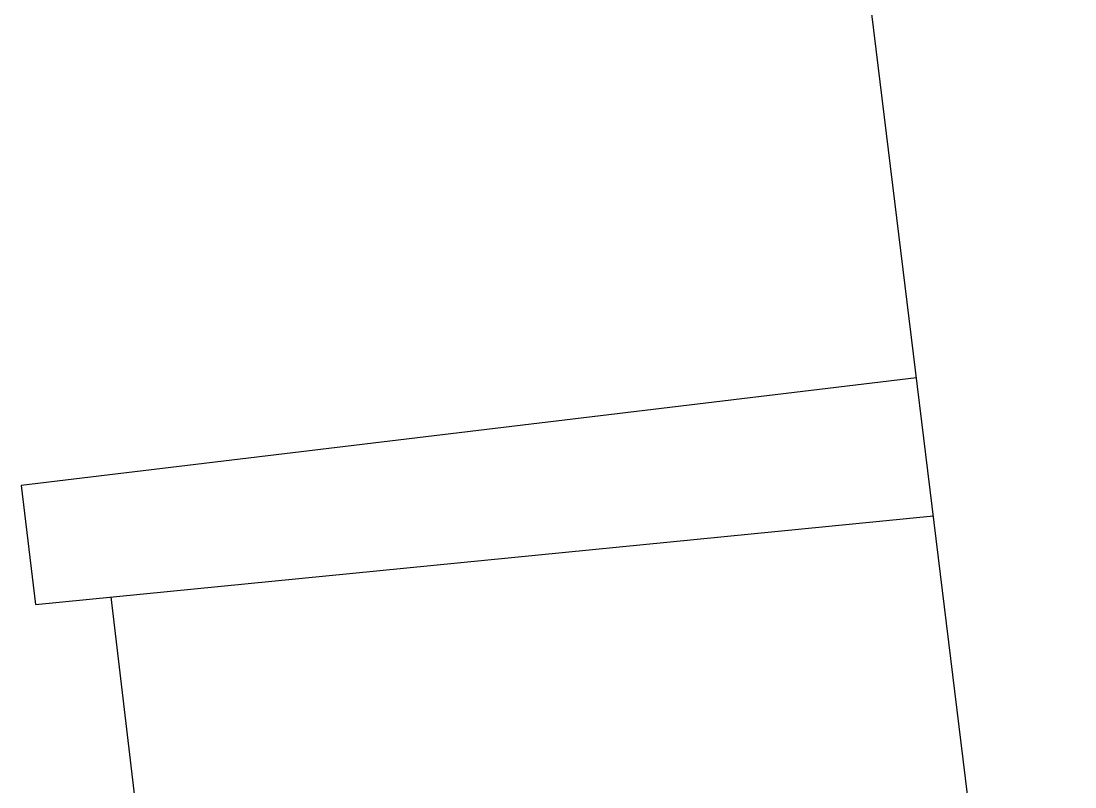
# Model space of a CAD drawing. Header units: inches. Extents: x 5 to 2671, y 4 to 1117.
# Drawn here: x 1109.75 to 1139.02, y 375.31 to 396.58 of the extents above; entities that cross this region are included whole.
import ezdxf

# ---------------------------------------------------------------- set-up
doc = ezdxf.new("R2010")
doc.units = ezdxf.units.IN
doc.header["$MEASUREMENT"] = 0

msp = doc.modelspace()

# ---------------------------------------------------------------- linework, layer by layer
for p, q in [((1156.787, 205.805), (1120.298, 503.504)), ((1134.618, 386.671), (1109.751, 383.687)), ((1109.751, 383.687), (1110.147, 380.381)), ((1110.147, 380.381), (1135.087, 382.844)), ((1112.245, 380.588), (1119.281, 320.945))]:
    msp.add_line(p, q)

doc.saveas('drawing.dxf')
